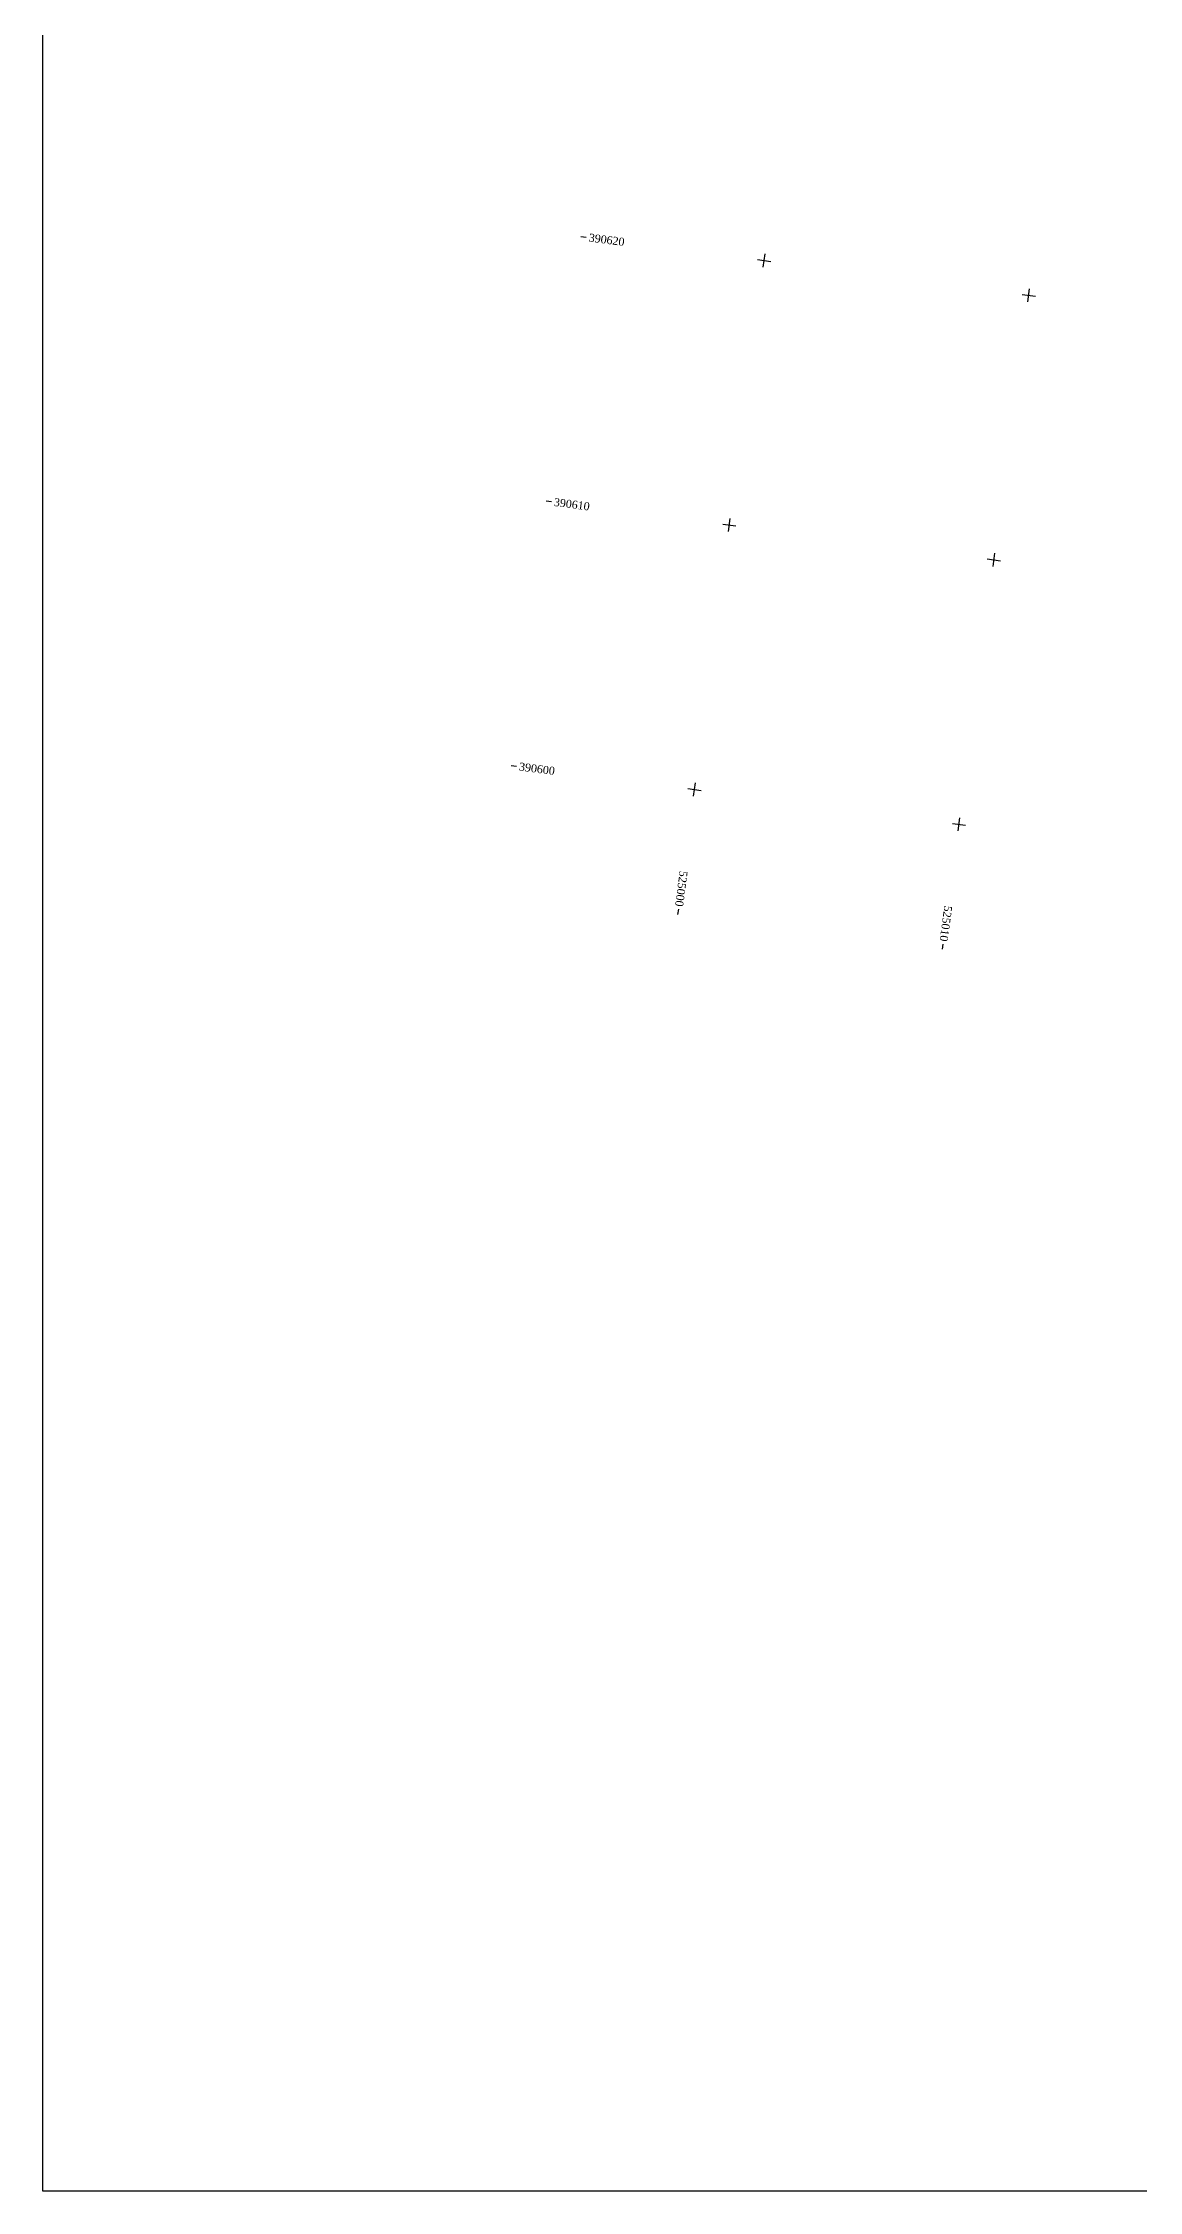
# Model space of a CAD drawing. Header units: millimetres. Extents: x 2804 to 3317, y 6834 to 7064.
# Drawn here: x 3094 to 3135.1, y 6890.1 to 6970.6 of the extents above; entities that cross this region are included whole.
import ezdxf
from ezdxf.enums import TextEntityAlignment as Align

# ---------------------------------------------------------------- set-up
doc = ezdxf.new("R2010")
doc.units = ezdxf.units.MM
doc.layers.add('Carroyage(4)', color=7, linetype='Continuous', lineweight=30)
doc.layers.add('Legende', color=7, linetype='Continuous', lineweight=30)
doc.styles.add('Times 3.0', font='times.ttf', dxfattribs={"width": 0.99, "height": 0.3})

msp = doc.modelspace()

# ---------------------------------------------------------------- linework, layer by layer
at = {"layer": 'Carroyage(4)'}
for p, q in [((3114.161, 6963.359), (3114.36, 6963.333)), ((3120.995, 6962.206), (3121.06, 6962.702)), ((3120.779, 6962.487), (3121.275, 6962.422)), ((3130.694, 6961.181), (3131.189, 6961.116)), ((3130.909, 6960.9), (3130.974, 6961.396)), ((3112.855, 6953.444), (3113.054, 6953.418)), ((3119.473, 6952.573), (3119.969, 6952.507)), ((3119.689, 6952.292), (3119.754, 6952.788)), ((3129.603, 6950.986), (3129.668, 6951.482)), ((3129.388, 6951.267), (3129.883, 6951.201)), ((3111.549, 6943.53), (3111.748, 6943.504)), ((3118.167, 6942.658), (3118.663, 6942.593)), ((3118.383, 6942.378), (3118.448, 6942.873)), ((3128.082, 6941.352), (3128.577, 6941.287)), ((3128.297, 6941.072), (3128.362, 6941.567)), ((3117.798, 6937.941), (3117.824, 6938.139)), ((3127.713, 6936.635), (3127.739, 6936.833))]:
    msp.add_line(p, q, dxfattribs=at)
at = {"layer": 'Legende'}
msp.add_lwpolyline([(3214.713, 6890.089), (3094.003, 6890.089), (3094.003, 7020.114), (3214.713, 7020.114)], close=True, dxfattribs=at)

# ---------------------------------------------------------------- texts
at = {"layer": 'Carroyage(4)', "style": 'Times 3.0', "width": 0.99}
for s, p in [('390620', (3114.439, 6963.171)), ('390610', (3113.133, 6953.257)), ('390600', (3111.827, 6943.342))]:
    msp.add_text(s, height=0.3, rotation=352.4957, dxfattribs=at).set_placement(p)
for s, p in [('525000', (3117.689, 6938.258)), ('525010', (3127.603, 6936.952))]:
    msp.add_text(s, height=0.3, rotation=262.4957, dxfattribs=at).set_placement(p, align=Align.RIGHT)

doc.saveas('drawing.dxf')
